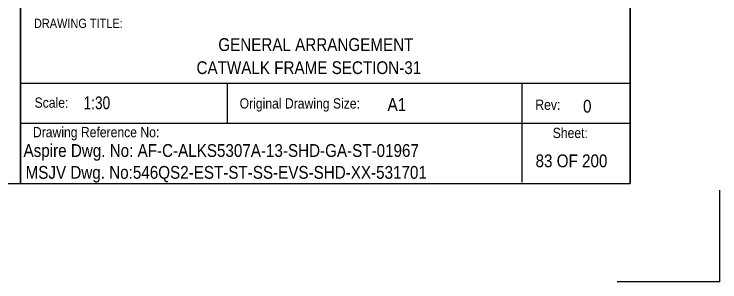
# Model space of a CAD drawing. Header units: millimetres. Extents: x 150000 to 150841, y 150000 to 150594.
# Drawn here: x 150702.6 to 150840.5, y 150000.4 to 150052.8 of the extents above; entities that cross this region are included whole.
import ezdxf

# ---------------------------------------------------------------- set-up
doc = ezdxf.new("R2010")
doc.units = ezdxf.units.MM
doc.linetypes.add('XKITLINE00', pattern=[0])
doc.styles.add('@ARIAL_UNICODE_MS', font='arial.ttf')
doc.styles.add('ARIAL', font='arial.ttf')
doc.styles.add('SWIS721_BT', font='arial.ttf')

msp = doc.modelspace()

# ---------------------------------------------------------------- linework, layer by layer
at = {"color": 7, "linetype": 'XKITLINE00'}
for p, q in [((150703.9, 150574.61), (150703.9, 150019.67)), ((150703.91, 150019.64), (150703.91, 150574.58)), ((150822.94, 150574.61), (150822.94, 150019.67)), ((150822.96, 150019.64), (150822.96, 150574.58)), ((150822.96, 150039.22), (150703.91, 150039.22)), ((150744.3, 150031.36), (150744.3, 150039.22)), ((150801.85, 150031.36), (150801.85, 150039.22)), ((150822.96, 150031.36), (150703.91, 150031.36)), ((150801.87, 150019.89), (150801.87, 150031.39)), ((150017.92, 150019.64), (150822.96, 150019.64)), ((150017.94, 150019.67), (150822.94, 150019.67)), ((150840.46, 150000.42), (150840.46, 150018.34)), ((150840.46, 150000.42), (150820.38, 150000.42))]:
    msp.add_line(p, q, dxfattribs=at)

# ---------------------------------------------------------------- texts
at = {"color": 7, "style": '@ARIAL_UNICODE_MS', "width": 0.85}
for s, height, p in [('DRAWING TITLE:', 1.8, (150706.51, 150050.05)), ('Scale:', 2, (150706.64, 150034.46)), ('Original Drawing Size:', 2, (150746.68, 150034.31)), ('Rev:', 2, (150804.42, 150034.05)), ('Drawing Reference No:', 2, (150706.31, 150028.69)), ('Sheet:', 2, (150807.82, 150028.54))]:
    msp.add_text(s, height=height, dxfattribs=at).set_placement(p)
at = {"color": 3}
for s, style, width, p in [('GENERAL ARRANGEMENT', 'SWIS721_BT', 0.85, (150742.51, 150045.55)), ('CATWALK FRAME SECTION-31', 'ARIAL', 0.85, (150738.26, 150041.04)), ('1:30', 'ARIAL', 0.765, (150716.2, 150034.17)), ('A1', 'SWIS721_BT', 0.85, (150775.56, 150033.84)), ('0', 'ARIAL', 0.85, (150813.74, 150033.51)), ('Aspire Dwg. No: AF-C-ALKS5307A-13-SHD-GA-ST-01967', 'ARIAL', 0.85, (150704.48, 150024.85)), ('83 OF 200', 'ARIAL', 0.85, (150804.47, 150022.83)), ('MSJV Dwg. No:546QS2-EST-ST-SS-EVS-SHD-XX-531701', 'ARIAL', 0.85, (150704.88, 150020.58))]:
    msp.add_text(s, height=2.5, dxfattribs=dict(at, style=style, width=width)).set_placement(p)

doc.saveas('drawing.dxf')
